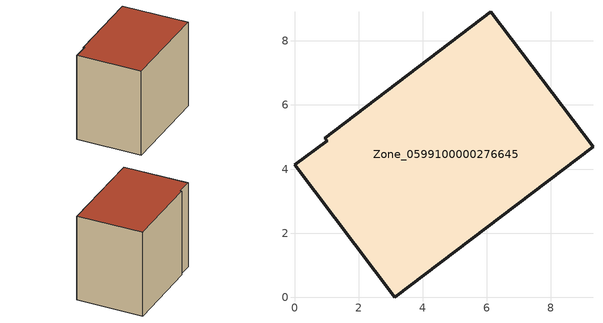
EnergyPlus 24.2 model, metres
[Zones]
Zone_0599100000276645
 floor ground (C_G): 9.31,4.69 3.12,0 0,4.14 1.02,4.88 0.95,4.97 6.12,8.91 z0
 wall outside (C_F): 9.31,4.69 6.12,8.91 0.95,4.97 1.02,4.88 0,4.14 3.12,0 9.31,4.69 z0:7.01
 roof outside (C_R): 3.12,0 9.31,4.69 6.12,8.91 0.95,4.97 1.02,4.88 0,4.14 z7.01
[BUILDING]
Pand.0599100000276645: North Axis=0; Terrain=City; Loads Convergence Tolerance Value=0.04; Temperature Convergence Tolerance Value=0.4; Solar Distribution=FullExterior; Maximum Number of Warmup Days=25; Minimum Number of Warmup Days=1
[Site:Location]
Rotterdam.The.Hague.AP_ZH_NLD Design_Conditions: Latitude=51.96; Longitude=4.45; Time Zone=1; Elevation=-4.5
[SITE:GROUNDTEMPERATURE:BUILDINGSURFACE]
18, 18, 18, 18, 18, 18, 18, 18, 18, 18, 18, 18
[MATERIAL] Thermal Absorptance=0.9; Solar Absorptance=0.7; Visible Absorptance=0.7
Name | Roughness | Thickness | Conductivity | Density | Specific Heat
G.TC.1946 | MediumSmooth | 0.15 | 1 | 540 | 1210
F.TC.1946 | Rough | 0.3 | 0.857143 | 1920 | 840
R.TC.1946 | MediumRough | 0.2 | 0.909091 | 1500 | 1000
[CONSTRUCTION]
C_G: G.TC.1946
C_F: F.TC.1946
C_R: R.TC.1946
[ZONE]
Zone_0599100000276645: Type=1; Multiplier=1; Ceiling Height=Autocalculate; Volume=Autocalculate; Floor Area=autocalculate; Part of Total Floor Area=Yes
[ZONEINFILTRATION:DESIGNFLOWRATE]
Infil_Zone_0599100000276645: Zone or ZoneList or Space or SpaceList=Zone_0599100000276645; Schedule=AlwaysOn; Design Flow Rate Calculation Method=Flow/Area; Flow Rate per Floor Area=0.003; Constant Term Coefficient=1; Temperature Term Coefficient=0; Velocity Term Coefficient=0; Velocity Squared Term Coefficient=0
[HVACTEMPLATE:ZONE:IDEALLOADSAIRSYSTEM]
Zone_0599100000276645: Maximum Heating Supply Air Temperature=50; Minimum Cooling Supply Air Temperature=13; Maximum Heating Supply Air Humidity Ratio=0.0156; Minimum Cooling Supply Air Humidity Ratio=0.0077; Heating Limit=NoLimit; Cooling Limit=NoLimit; Dehumidification Control Type=ConstantSensibleHeatRatio; Cooling Sensible Heat Ratio=0.7; Dehumidification Setpoint=60; Humidification Control Type=None; Humidification Setpoint=30; Outdoor Air Method=None; Outdoor Air Flow Rate per Person=0.00944; Outdoor Air Flow Rate per Zone Floor Area=0; Outdoor Air Flow Rate per Zone=0; Demand Controlled Ventilation Type=None; Outdoor Air Economizer Type=NoEconomizer; Heat Recovery Type=None; Sensible Heat Recovery Effectiveness=0.7; Latent Heat Recovery Effectiveness=0.65
[ZONECONTROL:THERMOSTAT]
ThermostatControl_Zone_0599100000276645: Zone or ZoneList=Zone_0599100000276645; Control Type Schedule=DualSetpointControlType; Control 1=Thermostat_Zone_0599100000276645; Temperature Difference Between Cutout And Setpoint=0
[THERMOSTATSETPOINT:DUALSETPOINT]
Thermostat_Zone_0599100000276645: Heating Setpoint Temperature Schedule=HeatingSetpoint_Zone_0599100000276645; Cooling Setpoint Temperature Schedule=CoolingSetpoint_Zone_0599100000276645
[SCHEDULE:COMPACT]
HeatingSetpoint_Zone_0599100000276645: Through: 12/31, For: AllDays, Until: 24:00, 21
CoolingSetpoint_Zone_0599100000276645: Through: 12/31, For: AllDays, Until: 24:00, 24
DualSetpointControlType: Through: 12/31, For: AllDays, Until: 24:00, 4
AlwaysOn: Through: 12/31, For: AllDays, Until: 24:00, 1
